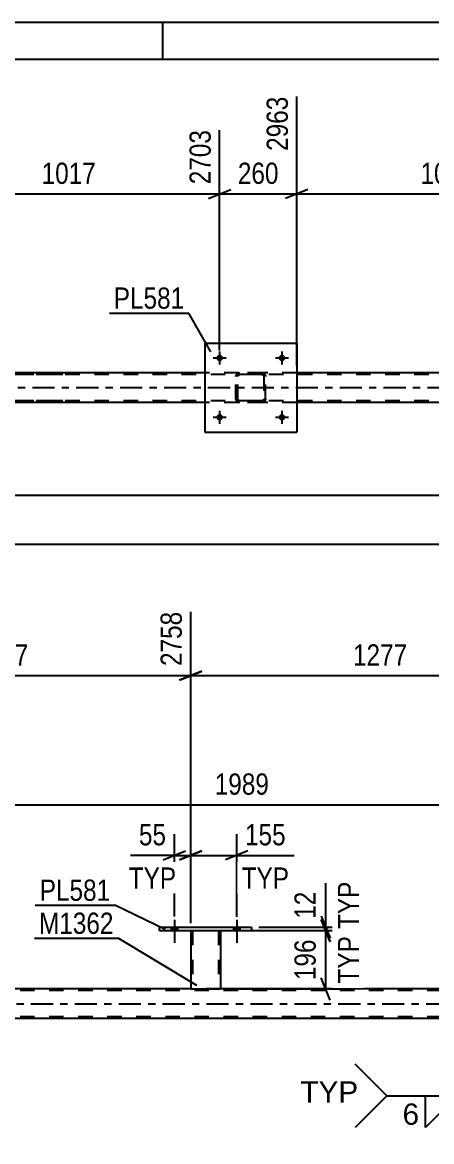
# Model space of a CAD drawing. Header units: millimetres. Extents: x 0 to 841, y 0 to 594.
# Drawn here: x 192.1 to 247.3, y 443.1 to 594 of the extents above; entities that cross this region are included whole.
import ezdxf

# ---------------------------------------------------------------- set-up
doc = ezdxf.new("R2010")
doc.units = ezdxf.units.MM
doc.linetypes.add('DXK_LINE_DOT2', pattern=[3.9198, 1.9599, -1.9599])
doc.linetypes.add('DXK_LINE_DOT3', pattern=[5.9187, 2.979, -0.9799, 0.9799, -0.9799])
doc.styles.add('Arial', font='ARIAL.TTF', dxfattribs={"height": 0.2})
doc.styles.add('Arial Narrow', font='ARIALN.TTF', dxfattribs={"height": 0.2})

# ---------------------------------------------------------------- blocks, each defined once
blk = doc.blocks.new('Unknown-318894736-1133')
at = {"color": 5, "linetype": 'Continuous'}
for p, q in [((841, 594), (0, 594)), ((211, 589), (211, 594)), ((836, 589), (5, 589))]:
    blk.add_line(p, q, dxfattribs=at)
blk = doc.blocks.new('Bolt-318894736-4932 - 4784')
at = {"linetype": 'Continuous'}
for points in [[(219.12, 548.76, -1), (218.24, 548.76, -1)], [(227.52, 548.76, -1), (226.64, 548.76, -1)]]:
    blk.add_hatch(color=1, dxfattribs=at).paths.add_polyline_path(points)
at = {"color": 1, "linetype": 'Continuous'}
for p, q in [((218.68, 549.64), (218.68, 547.88)), ((227.08, 549.64), (227.08, 547.88)), ((217.8, 548.76), (219.56, 548.76)), ((226.2, 548.76), (227.96, 548.76))]:
    blk.add_line(p, q, dxfattribs=at)
blk = doc.blocks.new('Part-318894736-4814 - 4784')
at = {"color": 7, "linetype": 'DXK_LINE_DOT2'}
for p, q in [((185.15, 546.46), (185.13, 546.28)), ((185.13, 543.24), (185.13, 546.28)), ((185.21, 546.62), (185.15, 546.46)), ((185.3, 546.72), (185.21, 546.62)), ((185.27, 546.28), (185.28, 546.37)), ((185.27, 543.24), (185.27, 546.28)), ((185.28, 546.37), (185.31, 546.45)), ((185.4, 546.76), (185.3, 546.72)), ((185.31, 546.45), (185.35, 546.5)), ((185.35, 546.5), (185.4, 546.52)), ((197.56, 546.76), (185.4, 546.76)), ((197.56, 546.52), (185.4, 546.52)), ((186.68, 546.52), (186.68, 546.76)), ((187.69, 546.72), (187.49, 546.76)), ((187.49, 546.52), (187.59, 546.5)), ((187.59, 546.5), (187.67, 546.45)), ((187.67, 546.45), (187.73, 546.37)), ((187.73, 546.37), (187.75, 546.28)), ((187.75, 543.24), (187.75, 546.28)), ((187.96, 546.45), (187.96, 546.46)), ((188, 546.28), (187.96, 546.45)), ((188, 543.24), (188, 546.28)), ((185.13, 543.24), (185.15, 543.05)), ((185.28, 543.15), (185.27, 543.24)), ((187.75, 543.24), (187.73, 543.15)), ((187.96, 543.05), (188, 543.24)), ((185.15, 543.05), (185.21, 542.9)), ((185.21, 542.9), (185.3, 542.8)), ((185.31, 543.07), (185.28, 543.15)), ((185.3, 542.8), (185.4, 542.76)), ((185.35, 543.02), (185.31, 543.07)), ((185.4, 543), (185.35, 543.02)), ((197.56, 543), (185.4, 543)), ((197.56, 542.76), (185.4, 542.76)), ((186.68, 542.76), (186.68, 543)), ((187.59, 543.02), (187.49, 543)), ((187.49, 542.76), (187.69, 542.8)), ((187.67, 543.07), (187.59, 543.02)), ((187.73, 543.15), (187.67, 543.07))]:
    blk.add_line(p, q, dxfattribs=at)
for centre, start, end in [((187.51, 546.26), 23.8494, 68.8059), ((187.51, 543.25), 291.1941, 336.1506)]:
    blk.add_arc(centre, 0.492, start, end, dxfattribs=at)
blk = doc.blocks.new('Part-318894736-4893 - 4784')
at = {"color": 7, "linetype": 'DXK_LINE_DOT2'}
for p, q in [((220.88, 546.28), (220.92, 546.46)), ((220.92, 546.46), (220.88, 546.28)), ((220.88, 543.24), (220.88, 546.28)), ((221.12, 546.28), (221.14, 546.37)), ((221.12, 543.24), (221.12, 546.28)), ((221.14, 546.37), (221.19, 546.45)), ((221.18, 546.72), (221.36, 546.76)), ((221.36, 546.76), (221.18, 546.72)), ((221.19, 546.45), (221.27, 546.5)), ((221.27, 546.5), (221.36, 546.52)), ((224.4, 546.76), (221.36, 546.76)), ((224.4, 546.52), (221.36, 546.52)), ((224.4, 546.76), (224.58, 546.72)), ((224.58, 546.72), (224.4, 546.76)), ((224.4, 546.52), (224.49, 546.5)), ((224.49, 546.5), (224.57, 546.45)), ((224.57, 546.45), (224.62, 546.37)), ((224.62, 546.37), (224.64, 546.28)), ((224.64, 546.28), (224.64, 543.24)), ((224.84, 546.46), (224.88, 546.28)), ((224.88, 546.28), (224.84, 546.46)), ((224.88, 543.24), (224.88, 546.28)), ((220.92, 543.05), (220.88, 543.24)), ((220.88, 543.24), (220.92, 543.05)), ((221.14, 543.14), (221.12, 543.24)), ((224.64, 543.24), (224.62, 543.14)), ((224.88, 543.24), (224.84, 543.05)), ((224.84, 543.05), (224.88, 543.24)), ((221.19, 543.07), (221.14, 543.14)), ((221.36, 542.76), (221.18, 542.79)), ((221.18, 542.79), (221.36, 542.76)), ((221.27, 543.01), (221.19, 543.07)), ((221.36, 543), (221.27, 543.01)), ((224.4, 543), (221.36, 543)), ((224.4, 542.76), (221.36, 542.76)), ((224.49, 543.01), (224.4, 543)), ((224.58, 542.79), (224.4, 542.76)), ((224.4, 542.76), (224.58, 542.79)), ((224.57, 543.07), (224.49, 543.01)), ((224.62, 543.14), (224.57, 543.07))]:
    blk.add_line(p, q, dxfattribs=at)
at = {"color": 7, "linetype": 'DXK_LINE_DOT3'}
blk.add_line((222.88, 544.76), (222.88, 544.76), dxfattribs=at)
at = {"color": 7, "linetype": 'DXK_LINE_DOT2'}
for centre, start, end in [((221.36, 546.28), 112.5, 157.5), ((221.36, 546.28), 112.5, 157.5), ((224.4, 546.28), 22.5, 67.5), ((224.4, 546.28), 22.5, 67.5), ((221.36, 543.24), 202.5, 247.5), ((221.36, 543.24), 202.5, 247.5), ((224.4, 543.24), 292.5, 337.5), ((224.4, 543.24), 292.5, 337.5)]:
    blk.add_arc(centre, 0.48, start, end, dxfattribs=at)
blk = doc.blocks.new('Part-318894736-4898 - 4784')
at = {"color": 2, "linetype": 'Continuous'}
for p, q in [((216.68, 550.76), (216.68, 538.76)), ((216.68, 550.76), (229.08, 550.76)), ((229.08, 550.76), (229.08, 538.76)), ((216.68, 538.76), (229.08, 538.76))]:
    blk.add_line(p, q, dxfattribs=at)
blk = doc.blocks.new('Bolt-318894736-4931 - 4784')
at = {"linetype": 'Continuous'}
for points in [[(219.12, 540.76, -1), (218.24, 540.76, -1)], [(227.52, 540.76, -1), (226.64, 540.76, -1)]]:
    blk.add_hatch(color=1, dxfattribs=at).paths.add_polyline_path(points)
at = {"color": 1, "linetype": 'Continuous'}
for p, q in [((217.8, 540.76), (219.56, 540.76)), ((218.68, 541.64), (218.68, 539.88)), ((226.2, 540.76), (227.96, 540.76)), ((227.08, 541.64), (227.08, 539.88))]:
    blk.add_line(p, q, dxfattribs=at)
blk = doc.blocks.new('Part-318894736-4962 - 4784')
at = {"color": 7, "linetype": 'DXK_LINE_DOT2'}
for p, q in [((705.49, 546.52), (110.57, 546.52)), ((229.08, 546.76), (216.68, 546.76)), ((705.49, 543), (110.57, 543)), ((229.08, 542.76), (216.68, 542.76))]:
    blk.add_line(p, q, dxfattribs=at)
at = {"color": 2, "linetype": 'Continuous'}
for p, q in [((216.68, 546.76), (178, 546.76)), ((267.76, 546.76), (229.08, 546.76)), ((216.68, 542.76), (178, 542.76)), ((267.76, 542.76), (229.08, 542.76))]:
    blk.add_line(p, q, dxfattribs=at)
at = {"color": 7, "linetype": 'DXK_LINE_DOT3'}
blk.add_line((110.57, 544.76), (705.49, 544.76), dxfattribs=at)
blk = doc.blocks.new('Part-318894736-3330 - 3231')
at = {"color": 2, "linetype": 'Continuous'}
for p, q in [((210.58, 472.03), (222.98, 472.03)), ((210.58, 471.55), (210.58, 472.03)), ((222.98, 471.55), (210.58, 471.55)), ((222.98, 472.03), (222.98, 471.55))]:
    blk.add_line(p, q, dxfattribs=at)
blk = doc.blocks.new('Part-318894736-3345 - 3231')
at = {"color": 2, "linetype": 'Continuous'}
for p, q in [((180.58, 459.71), (179.03, 455.46)), ((181.89, 459.71), (180.58, 459.71)), ((218.17, 343.32), (181.89, 459.71)), ((213.98, 343.32), (179.03, 455.46))]:
    blk.add_line(p, q, dxfattribs=at)
at = {"color": 7, "linetype": 'DXK_LINE_DOT2'}
for p, q in [((218.46, 341.59), (181.64, 459.71)), ((215.74, 338.49), (179.16, 455.83)), ((215.49, 338.49), (213.98, 343.32)), ((218.6, 341.96), (218.17, 343.32)), ((217.33, 338.49), (218.6, 341.96)), ((215.49, 338.49), (217.33, 338.49))]:
    blk.add_line(p, q, dxfattribs=at)
blk = doc.blocks.new('Part-318894736-3283 - 3231')
at = {"color": 7, "linetype": 'DXK_LINE_DOT2'}
for p, q in [((214.78, 471.56), (218.78, 471.56)), ((214.78, 471.55), (214.78, 471.56)), ((214.78, 471.56), (214.78, 471.55)), ((215.02, 471.56), (215.02, 463.71)), ((218.54, 471.56), (218.54, 463.71)), ((218.78, 471.56), (218.78, 471.55)), ((218.78, 471.55), (218.78, 471.56)), ((218.52, 463.71), (218.54, 463.71))]:
    blk.add_line(p, q, dxfattribs=at)
at = {"color": 2, "linetype": 'Continuous'}
for p, q in [((214.78, 471.55), (214.78, 463.71)), ((218.78, 471.55), (218.78, 463.71)), ((214.78, 463.71), (218.74, 463.71)), ((218.78, 463.71), (218.74, 463.71))]:
    blk.add_line(p, q, dxfattribs=at)
blk = doc.blocks.new('Bolt-318894736-3424 - 3231')
at = {"linetype": 'Continuous'}
for points in [[(212.14, 471.55), (213.02, 471.55), (213.02, 472.03), (212.14, 472.03)], [(220.54, 471.55), (221.42, 471.55), (221.42, 472.03), (220.54, 472.03)]]:
    blk.add_hatch(color=1, dxfattribs=at).paths.add_polyline_path(points)
at = {"color": 1, "linetype": 'Continuous'}
for p, q in [((212.58, 473.03), (212.58, 469.91)), ((220.98, 473.03), (220.98, 469.91)), ((212.14, 472.03), (212.14, 471.55)), ((213.02, 472.03), (213.02, 471.55)), ((220.54, 472.03), (220.54, 471.55)), ((221.42, 472.03), (221.42, 471.55))]:
    blk.add_line(p, q, dxfattribs=at)
blk = doc.blocks.new('Bolt-318894736-3423 - 3231')
at = {"linetype": 'Continuous'}
for points in [[(212.14, 471.55), (213.02, 471.55), (213.02, 472.03), (212.14, 472.03)], [(220.54, 471.55), (221.42, 471.55), (221.42, 472.03), (220.54, 472.03)]]:
    blk.add_hatch(color=1, dxfattribs=at).paths.add_polyline_path(points)
at = {"color": 1, "linetype": 'Continuous'}
for p, q in [((212.58, 473.03), (212.58, 469.91)), ((220.98, 473.03), (220.98, 469.91)), ((212.14, 472.03), (212.14, 471.55)), ((213.02, 472.03), (213.02, 471.55)), ((220.54, 472.03), (220.54, 471.55)), ((221.42, 472.03), (221.42, 471.55))]:
    blk.add_line(p, q, dxfattribs=at)
blk = doc.blocks.new('Part-318894736-3655 - 3231')
at = {"color": 7, "linetype": 'DXK_LINE_DOT2'}
for p, q in [((699.38, 463.47), (104.46, 463.47)), ((218.78, 463.71), (214.78, 463.71)), ((699.38, 459.95), (104.46, 459.95))]:
    blk.add_line(p, q, dxfattribs=at)
at = {"color": 2, "linetype": 'Continuous'}
for p, q in [((214.78, 463.71), (167.7, 463.71)), ((265.86, 463.71), (218.78, 463.71)), ((261.45, 459.71), (181.89, 459.71))]:
    blk.add_line(p, q, dxfattribs=at)
at = {"color": 7, "linetype": 'DXK_LINE_DOT3'}
blk.add_line((104.46, 461.71), (699.38, 461.71), dxfattribs=at)
blk = doc.blocks.new('Part-318894736-3683 - 3231')
at = {"color": 7, "linetype": 'DXK_LINE_DOT2'}
for p, q in [((217.59, 338.49), (261.71, 459.71)), ((221.33, 338.49), (265.45, 459.71)), ((261.71, 459.71), (261.73, 459.71)), ((265.71, 459.71), (264.16, 455.46)), ((217.33, 338.49), (219.09, 343.32)), ((221.59, 338.49), (223.35, 343.32)), ((221.59, 338.49), (217.33, 338.49))]:
    blk.add_line(p, q, dxfattribs=at)
at = {"color": 2, "linetype": 'Continuous'}
for p, q in [((219.09, 343.32), (261.45, 459.71)), ((261.45, 459.71), (265.71, 459.71)), ((223.35, 343.32), (264.16, 455.46))]:
    blk.add_line(p, q, dxfattribs=at)
blk = doc.blocks.new('StraightDimension-318894736-5174 - 4784')
at = {"color": 7, "linetype": 'Continuous'}
for p, q in [((229.08, 547.76), (229.08, 583.99)), ((218.68, 549.76), (218.68, 579.49)), ((217.18, 570.28), (220.18, 571.48)), ((218.68, 570.88), (229.08, 570.88)), ((230.58, 571.48), (227.58, 570.28))]:
    blk.add_line(p, q, dxfattribs=at)
at = {"color": 0}
blk.add_wipeout([(227.22, 571.63), (227.22, 575.83), (220.54, 575.83), (220.54, 571.63)], dxfattribs=at)
at = {"color": 3, "style": 'Arial Narrow'}
blk.add_text('260', height=2.863, dxfattribs=at).set_placement((221.14, 572.23))
at = {"color": 0, "linetype": 'Continuous'}
blk.add_wipeout([(228.48, 584.59), (224.28, 584.59), (224.28, 576.08), (228.48, 576.08)], dxfattribs=at)
at = {"color": 3, "linetype": 'Continuous', "style": 'Arial Narrow'}
blk.add_text('2963', height=2.863, rotation=90.0002, dxfattribs=at).set_placement((227.88, 576.68))
blk = doc.blocks.new('StraightDimension-318894736-5026 - 4784')
at = {"color": 7, "linetype": 'Continuous'}
blk.add_line((110.57, 530.28), (742.61, 530.28), dxfattribs=at)
blk = doc.blocks.new('StraightDimension-318894736-5154 - 4784')
at = {"color": 7, "linetype": 'Continuous'}
for p, q in [((178, 547.76), (178, 583.99)), ((218.68, 549.76), (218.68, 579.49)), ((179.5, 571.48), (176.5, 570.28)), ((178, 570.88), (218.68, 570.88)), ((217.18, 570.28), (220.18, 571.48))]:
    blk.add_line(p, q, dxfattribs=at)
at = {"color": 0, "linetype": 'Continuous'}
blk.add_wipeout([(218.08, 580.09), (213.88, 580.09), (213.88, 571.58), (218.08, 571.58)], dxfattribs=at)
at = {"color": 0}
blk.add_wipeout([(202.6, 571.63), (202.6, 575.83), (194.08, 575.83), (194.08, 571.63)], dxfattribs=at)
at = {"color": 3, "linetype": 'Continuous', "style": 'Arial Narrow'}
blk.add_text('2703', height=2.863, rotation=90.0002, dxfattribs=at).set_placement((217.48, 572.18))
at = {"color": 3, "style": 'Arial Narrow'}
blk.add_text('1017', height=2.863, dxfattribs=at).set_placement((194.68, 572.23))
blk = doc.blocks.new('StraightDimension-318894736-5194 - 4784')
at = {"color": 7, "linetype": 'Continuous'}
for p, q in [((229.08, 547.76), (229.08, 583.99)), ((269.76, 549.76), (269.76, 579.49)), ((230.58, 571.48), (227.58, 570.28)), ((229.08, 570.88), (269.76, 570.88)), ((268.26, 570.28), (271.26, 571.48))]:
    blk.add_line(p, q, dxfattribs=at)
at = {"color": 0, "linetype": 'Continuous'}
blk.add_wipeout([(269.16, 580.09), (264.96, 580.09), (264.96, 571.58), (269.16, 571.58)], dxfattribs=at)
at = {"color": 0}
blk.add_wipeout([(253.68, 571.63), (253.68, 575.83), (245.16, 575.83), (245.16, 571.63)], dxfattribs=at)
at = {"color": 3, "linetype": 'Continuous', "style": 'Arial Narrow'}
blk.add_text('3980', height=2.863, rotation=90.0002, dxfattribs=at).set_placement((268.56, 572.18))
at = {"color": 3, "style": 'Arial Narrow'}
blk.add_text('1017', height=2.863, dxfattribs=at).set_placement((245.76, 572.23))
blk = doc.blocks.new('StraightDimension-318894736-5602 - 4784')
at = {"color": 7, "linetype": 'Continuous'}
blk.add_line((109.93, 523.64), (743.25, 523.64), dxfattribs=at)
blk = doc.blocks.new('StraightDimension-318894736-4679 - 3231')
at = {"color": 7, "linetype": 'Continuous'}
for p, q in [((232.38, 473.06), (233.58, 470.06)), ((219.78, 471.56), (235.38, 471.56)), ((232.98, 463.71), (232.98, 471.56)), ((233.58, 462.21), (232.38, 465.21)), ((219.78, 463.71), (235.38, 463.71))]:
    blk.add_line(p, q, dxfattribs=at)
at = {"color": 0}
blk.add_wipeout([(232.23, 470.98), (228.03, 470.98), (228.03, 464.29), (232.23, 464.29)], dxfattribs=at)
at = {"color": 0, "linetype": 'Continuous'}
blk.add_wipeout([(238.08, 471.43), (233.88, 471.43), (233.88, 463.84), (238.08, 463.84)], dxfattribs=at)
at = {"color": 3, "style": 'Arial Narrow'}
blk.add_text('196', height=2.863, rotation=90.0002, dxfattribs=at).set_placement((231.63, 464.89))
at = {"color": 3, "linetype": 'Continuous', "style": 'Arial Narrow'}
blk.add_text('TYP', height=2.863, rotation=90.0002, dxfattribs=at).set_placement((237.48, 464.44))
blk = doc.blocks.new('StraightDimension-318894736-4671 - 3231')
at = {"color": 7, "linetype": 'Continuous'}
for p, q in [((232.38, 473.53), (233.58, 470.53)), ((233.58, 470.06), (232.38, 473.06)), ((219.78, 471.56), (235.38, 471.56)), ((223.98, 472.03), (235.38, 472.03)), ((232.98, 471.56), (232.98, 472.03))]:
    blk.add_line(p, q, dxfattribs=at)
at = {"color": 0, "linetype": 'Continuous'}
blk.add_wipeout([(238.08, 478.78), (233.88, 478.78), (233.88, 471.19), (238.08, 471.19)], dxfattribs=at)
at = {"color": 0}
blk.add_wipeout([(232.23, 477.42), (228.03, 477.42), (228.03, 472.56), (232.23, 472.56)], dxfattribs=at)
at = {"color": 7, "linetype": 'Continuous'}
blk.add_line((232.98, 472.03), (232.98, 477.94), dxfattribs=at)
blk.add_line((232.98, 472.03), (232.98, 477.94), dxfattribs=at)
at = {"color": 3, "linetype": 'Continuous', "style": 'Arial Narrow'}
blk.add_text('TYP', height=2.863, rotation=90.0002, dxfattribs=at).set_placement((237.48, 471.79))
at = {"color": 3, "style": 'Arial Narrow'}
blk.add_text('12', height=2.863, rotation=90.0002, dxfattribs=at).set_placement((231.63, 473.16))
blk = doc.blocks.new('StraightDimension-318894736-3991 - 3231')
at = {"color": 7, "linetype": 'Continuous'}
for p, q in [((60.37, 470.54), (59.17, 473.54)), ((107.42, 472.04), (56.92, 472.04)), ((59.77, 328.12), (59.77, 472.04)), ((59.17, 329.62), (60.37, 326.62)), ((209.85, 328.12), (56.92, 328.12))]:
    blk.add_line(p, q, dxfattribs=at)
at = {"color": 0}
blk.add_wipeout([(59.02, 404.33), (54.82, 404.33), (54.82, 395.82), (59.02, 395.82)], dxfattribs=at)
at = {"color": 3, "style": 'Arial Narrow'}
blk.add_text('3598', height=2.863, rotation=90.0002, dxfattribs=at).set_placement((58.42, 396.42))
blk = doc.blocks.new('StraightDimension-318894736-3960 - 3231')
at = {"color": 7, "linetype": 'Continuous'}
for p, q in [((163.7, 472.56), (163.7, 514.55)), ((214.78, 472.56), (214.78, 514.55)), ((165.2, 506.54), (162.2, 505.34)), ((163.7, 505.94), (214.78, 505.94)), ((213.28, 505.34), (216.28, 506.54))]:
    blk.add_line(p, q, dxfattribs=at)
at = {"color": 0, "linetype": 'Continuous'}
blk.add_wipeout([(214.18, 515.15), (209.98, 515.15), (209.98, 506.64), (214.18, 506.64)], dxfattribs=at)
at = {"color": 0}
blk.add_wipeout([(193.49, 506.69), (193.49, 510.89), (184.98, 510.89), (184.98, 506.69)], dxfattribs=at)
at = {"color": 3, "linetype": 'Continuous', "style": 'Arial Narrow'}
blk.add_text('2758', height=2.863, rotation=90.0002, dxfattribs=at).set_placement((213.58, 507.24))
at = {"color": 3, "style": 'Arial Narrow'}
blk.add_text('1277', height=2.863, dxfattribs=at).set_placement((185.58, 507.29))
blk = doc.blocks.new('StraightDimension-318894736-15026 - 3231')
at = {"color": 7, "linetype": 'Continuous'}
for p, q in [((214.78, 472.55), (214.78, 484.56)), ((220.98, 473.43), (220.98, 484.56)), ((213.28, 481.11), (216.28, 482.31)), ((214.78, 481.71), (220.98, 481.71)), ((222.48, 482.31), (219.48, 481.11))]:
    blk.add_line(p, q, dxfattribs=at)
at = {"color": 0}
blk.add_wipeout([(228.19, 482.46), (228.19, 486.66), (221.5, 486.66), (221.5, 482.46)], dxfattribs=at)
at = {"color": 0, "linetype": 'Continuous'}
blk.add_wipeout([(228.64, 476.61), (228.64, 480.81), (221.05, 480.81), (221.05, 476.61)], dxfattribs=at)
at = {"color": 7, "linetype": 'Continuous'}
blk.add_line((220.98, 481.71), (228.71, 481.71), dxfattribs=at)
blk.add_line((220.98, 481.71), (228.71, 481.71), dxfattribs=at)
at = {"color": 3, "style": 'Arial Narrow'}
blk.add_text('155', height=2.863, dxfattribs=at).set_placement((222.1, 483.06))
at = {"color": 3, "linetype": 'Continuous', "style": 'Arial Narrow'}
blk.add_text('TYP', height=2.863, dxfattribs=at).set_placement((221.65, 477.21))
blk = doc.blocks.new('StraightDimension-318894736-3950 - 3231')
at = {"color": 7, "linetype": 'Continuous'}
for p, q in [((214.78, 472.56), (214.78, 514.55)), ((265.86, 472.56), (265.86, 514.55)), ((216.28, 506.54), (213.28, 505.34)), ((214.78, 505.94), (265.86, 505.94)), ((264.36, 505.34), (267.36, 506.54))]:
    blk.add_line(p, q, dxfattribs=at)
at = {"color": 0, "linetype": 'Continuous'}
blk.add_wipeout([(265.26, 515.15), (261.06, 515.15), (261.06, 506.64), (265.26, 506.64)], dxfattribs=at)
at = {"color": 0}
blk.add_wipeout([(244.57, 506.69), (244.57, 510.89), (236.06, 510.89), (236.06, 506.69)], dxfattribs=at)
at = {"color": 3, "linetype": 'Continuous', "style": 'Arial Narrow'}
blk.add_text('4035', height=2.863, rotation=90.0002, dxfattribs=at).set_placement((264.66, 507.24))
at = {"color": 3, "style": 'Arial Narrow'}
blk.add_text('1277', height=2.863, dxfattribs=at).set_placement((236.66, 507.29))
blk = doc.blocks.new('StraightDimension-318894736-14818 - 3231')
at = {"color": 7, "linetype": 'Continuous'}
for p, q in [((181.89, 460.71), (181.89, 501.65)), ((261.45, 460.71), (261.45, 497.15)), ((183.39, 489.14), (180.39, 487.94)), ((259.95, 487.94), (262.95, 489.14)), ((181.89, 488.54), (261.45, 488.54))]:
    blk.add_line(p, q, dxfattribs=at)
at = {"color": 0, "linetype": 'Continuous'}
blk.add_wipeout([(260.85, 497.75), (256.65, 497.75), (256.65, 489.24), (260.85, 489.24)], dxfattribs=at)
at = {"color": 0}
blk.add_wipeout([(225.93, 489.29), (225.93, 493.49), (217.42, 493.49), (217.42, 489.29)], dxfattribs=at)
at = {"color": 3, "linetype": 'Continuous', "style": 'Arial Narrow'}
blk.add_text('3925', height=2.863, rotation=90.0002, dxfattribs=at).set_placement((260.25, 489.84))
at = {"color": 3, "style": 'Arial Narrow'}
blk.add_text('1989', height=2.863, dxfattribs=at).set_placement((218.02, 489.89))
blk = doc.blocks.new('StraightDimension-318894736-15027 - 3231')
at = {"color": 7, "linetype": 'Continuous'}
for p, q in [((212.58, 473.47), (212.58, 484.56)), ((214.78, 472.55), (214.78, 484.56)), ((211.08, 481.11), (214.08, 482.31)), ((212.58, 481.71), (214.78, 481.71)), ((216.28, 482.31), (213.28, 481.11))]:
    blk.add_line(p, q, dxfattribs=at)
at = {"color": 0}
blk.add_wipeout([(212.05, 482.46), (212.05, 486.66), (207.2, 486.66), (207.2, 482.46)], dxfattribs=at)
at = {"color": 0, "linetype": 'Continuous'}
blk.add_wipeout([(213.42, 476.61), (213.42, 480.81), (205.83, 480.81), (205.83, 476.61)], dxfattribs=at)
at = {"color": 7, "linetype": 'Continuous'}
blk.add_line((212.58, 481.71), (206.67, 481.71), dxfattribs=at)
blk.add_line((212.58, 481.71), (206.67, 481.71), dxfattribs=at)
at = {"color": 3, "style": 'Arial Narrow'}
blk.add_text('55', height=2.863, dxfattribs=at).set_placement((207.8, 483.06))
at = {"color": 3, "linetype": 'Continuous', "style": 'Arial Narrow'}
blk.add_text('TYP', height=2.863, dxfattribs=at).set_placement((206.43, 477.21))
blk = doc.blocks.new('Mark-318894736-4894 - 4784')
at = {"color": 0}
blk.add_wipeout([(213.91, 555.4), (213.91, 558.4), (204.41, 558.4), (204.41, 555.4)], dxfattribs=at)
blk.add_wipeout([(213.91, 555.4), (213.91, 558.4), (204.41, 558.4), (204.41, 555.4)], dxfattribs=at)
at = {"color": 30, "linetype": 'Continuous'}
for p in [(203.81, 554.8), (217.51, 549.61)]:
    blk.add_line(p, (214.51, 554.8), dxfattribs=at)
at = {"color": 3, "style": 'Arial Narrow'}
blk.add_text('PL581', height=2.863, dxfattribs=at).set_placement((204.41, 555.4))
blk = doc.blocks.new('Mark-318894736-3279 - 3231')
at = {"color": 0}
blk.add_wipeout([(204.38, 471.13), (204.38, 474.13), (194.33, 474.13), (194.33, 471.13)], dxfattribs=at)
blk.add_wipeout([(204.38, 471.13), (204.38, 474.13), (194.33, 474.13), (194.33, 471.13)], dxfattribs=at)
at = {"color": 30, "linetype": 'Continuous'}
for p in [(193.73, 470.53), (215.59, 464.17)]:
    blk.add_line(p, (204.98, 470.53), dxfattribs=at)
at = {"color": 3, "style": 'Arial Narrow'}
blk.add_text('M1362', height=2.863, dxfattribs=at).set_placement((194.33, 471.13))
blk = doc.blocks.new('Mark-318894736-3326 - 3231')
at = {"color": 0}
blk.add_wipeout([(203.93, 475.58), (203.93, 478.58), (194.43, 478.58), (194.43, 475.58)], dxfattribs=at)
blk.add_wipeout([(203.93, 475.58), (203.93, 478.58), (194.43, 478.58), (194.43, 475.58)], dxfattribs=at)
at = {"color": 30, "linetype": 'Continuous'}
for p in [(193.83, 474.98), (211.33, 471.73)]:
    blk.add_line(p, (204.53, 474.98), dxfattribs=at)
at = {"color": 3, "style": 'Arial Narrow'}
blk.add_text('PL581', height=2.863, dxfattribs=at).set_placement((194.43, 475.58))
blk = doc.blocks.new('WeldMark-318894736-4728 - 3231')
at = {"linetype": 'Continuous'}
blk.add_hatch(color=30, dxfattribs=at).paths.add_polyline_path([(259.06, 457.76), (261.45, 459.71), (260.26, 456.86)])
at = {"color": 30, "linetype": 'Continuous'}
blk.add_line((261.45, 459.71), (253.67, 449.29), dxfattribs=at)
at = {"color": 3, "linetype": 'Continuous'}
for q in [(236.96, 453.58), (236.96, 445.01)]:
    blk.add_line((241.24, 449.29), q, dxfattribs=at)
for start, end in [(90, 270), (270, 90)]:
    blk.add_arc((253.67, 449.29), 1.5, start, end, dxfattribs=at)
at = {"color": 0}
blk.add_wipeout([(245.77, 445.19), (245.77, 448.59), (243.14, 448.59), (243.14, 445.19)], dxfattribs=at)
at = {"color": 30, "linetype": 'Continuous'}
blk.add_line((241.24, 449.29), (253.67, 449.29), dxfattribs=at)
at = {"color": 3, "linetype": 'Continuous'}
for p, q in [((246.42, 449.29), (250.71, 449.29)), ((250.71, 449.29), (246.42, 445.01)), ((246.42, 445.01), (246.42, 449.29))]:
    blk.add_line(p, q, dxfattribs=at)
at = {"color": 3, "style": 'Arial'}
blk.add_text('6', height=2.87, dxfattribs=at).set_placement((243.34, 445.39))
at = {"color": 0, "linetype": 'Continuous'}
blk.add_wipeout([(237.34, 448.39), (237.34, 451.39), (229.57, 451.39), (229.57, 448.39)], dxfattribs=at)
blk.add_wipeout([(237.34, 448.39), (237.34, 451.39), (229.57, 451.39), (229.57, 448.39)], dxfattribs=at)
at = {"color": 3, "linetype": 'Continuous', "style": 'Arial'}
blk.add_text('TYP', height=2.865, dxfattribs=at).set_placement((229.57, 448.39))

msp = doc.modelspace()

# ---------------------------------------------------------------- block references
for name in ['Unknown-318894736-1133', 'Part-318894736-4898 - 4784', 'Bolt-318894736-4932 - 4784', 'Part-318894736-4962 - 4784', 'Part-318894736-4814 - 4784', 'Part-318894736-4893 - 4784', 'Bolt-318894736-4931 - 4784', 'Bolt-318894736-3424 - 3231', 'Bolt-318894736-3423 - 3231', 'Part-318894736-3330 - 3231', 'Part-318894736-3283 - 3231', 'Part-318894736-3655 - 3231', 'Part-318894736-3345 - 3231', 'Part-318894736-3683 - 3231']:
    msp.add_blockref(name, (0, 0))

# ---------------------------------------------------------------- next in the draw order: block references
for name in ['StraightDimension-318894736-5174 - 4784', 'StraightDimension-318894736-5026 - 4784', 'StraightDimension-318894736-3991 - 3231', 'StraightDimension-318894736-4679 - 3231', 'WeldMark-318894736-4728 - 3231']:
    msp.add_blockref(name, (0, 0))

# ---------------------------------------------------------------- next in the draw order: block references
for name in ['StraightDimension-318894736-5154 - 4784', 'StraightDimension-318894736-5194 - 4784', 'StraightDimension-318894736-5602 - 4784', 'StraightDimension-318894736-3960 - 3231', 'StraightDimension-318894736-4671 - 3231']:
    msp.add_blockref(name, (0, 0))

# ---------------------------------------------------------------- next in the draw order: block references
for name in ['Mark-318894736-4894 - 4784', 'StraightDimension-318894736-15026 - 3231']:
    msp.add_blockref(name, (0, 0))

# ---------------------------------------------------------------- next in the draw order: block references
msp.add_blockref('StraightDimension-318894736-3950 - 3231', (0, 0))

# ---------------------------------------------------------------- next in the draw order: block references
msp.add_blockref('StraightDimension-318894736-14818 - 3231', (0, 0))

# ---------------------------------------------------------------- next in the draw order: block references
msp.add_blockref('StraightDimension-318894736-15027 - 3231', (0, 0))

# ---------------------------------------------------------------- next in the draw order: block references
msp.add_blockref('Mark-318894736-3279 - 3231', (0, 0))

# ---------------------------------------------------------------- next in the draw order: block references
msp.add_blockref('Mark-318894736-3326 - 3231', (0, 0))

doc.saveas('drawing.dxf')
